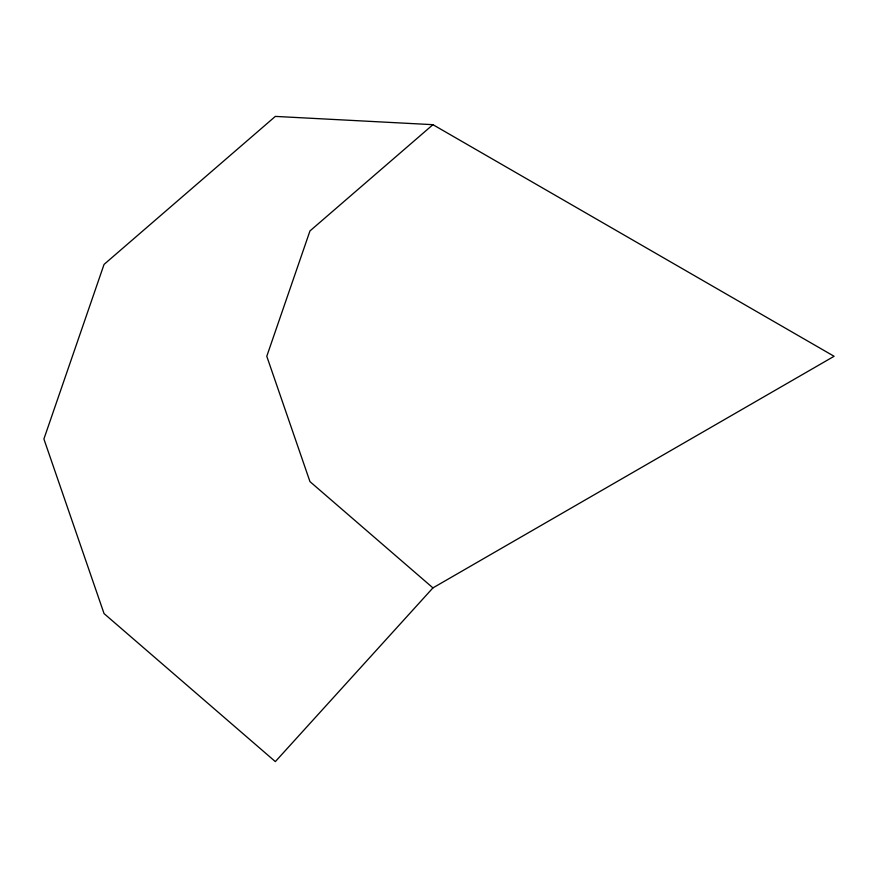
<?xml version="1.0" encoding="UTF-8"?>
<svg xmlns="http://www.w3.org/2000/svg" width="878" height="878" viewBox="0 0 878 878"><rect width="100%" height="100%" fill="white"/><g stroke="black" fill="none" stroke-linecap="round" stroke-linejoin="round"><path stroke-width="1.32" d="M432.942 587.887L275.341 761.599L104.054 613.59L43.9 439L104.054 264.41L275.341 116.401L432.942 124.676L834.1 356.281L432.942 587.887L309.967 481.627L266.78 356.281L309.967 230.936L432.942 124.676"/></g></svg>
